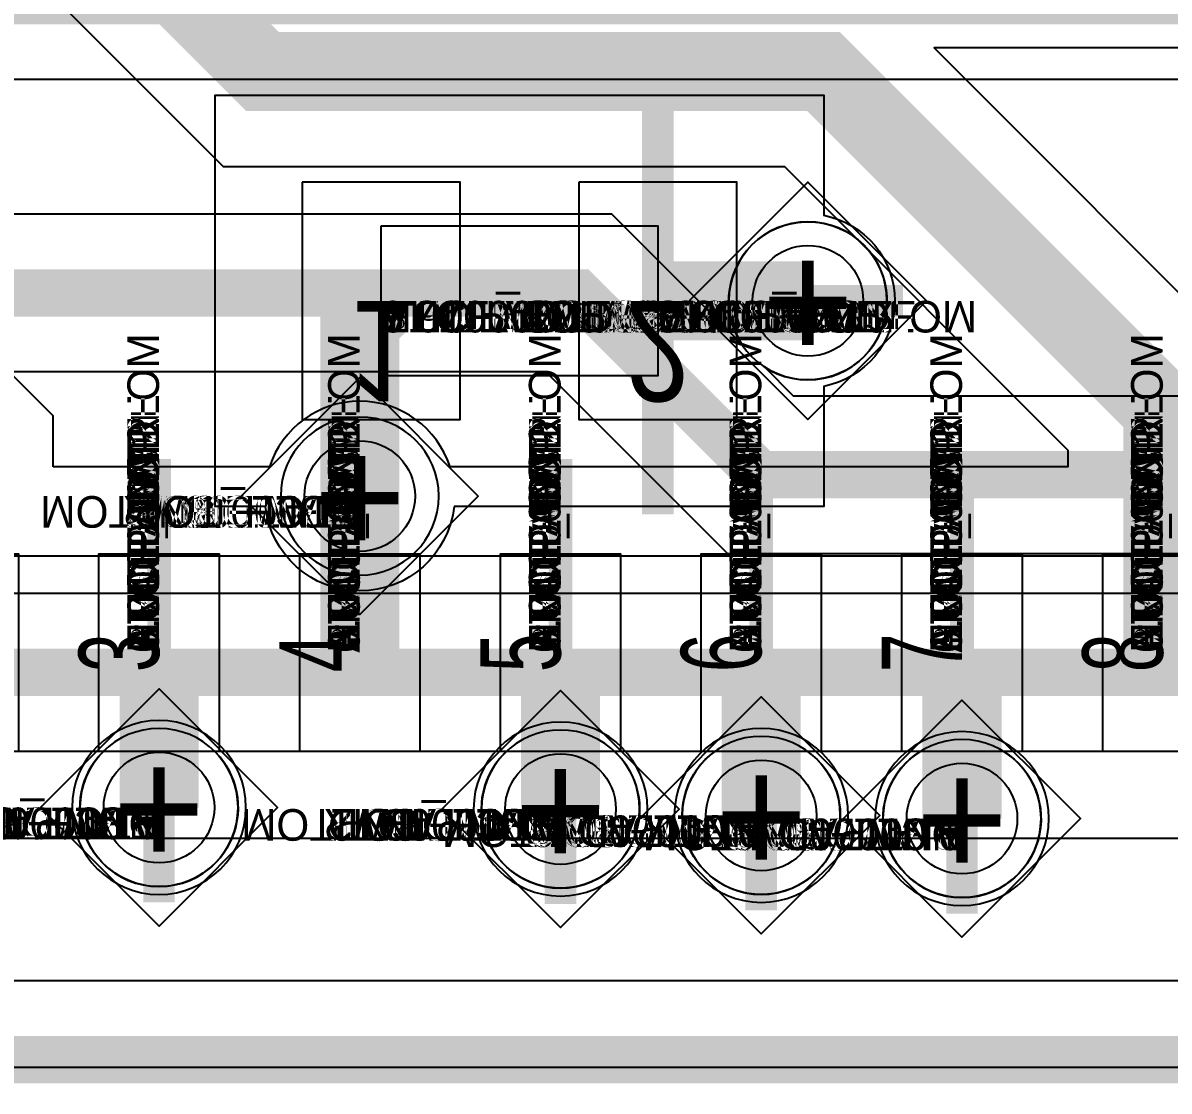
# Model space of a CAD drawing. Extents: x 0 to 323, y 0 to 320.
# Drawn here: x 29.8 to 37.05, y 158.26 to 165.01 of the extents above; entities that cross this region are included whole.
import ezdxf
from ezdxf.enums import TextEntityAlignment as Align

# ---------------------------------------------------------------- set-up
doc = ezdxf.new("R2010")
doc.units = 0
doc.header["$MEASUREMENT"] = 0
doc.layers.get('0').update_dxf_attribs({"linetype": 'CONTINUOUS'})
for name, color, linetype in [('CDN_FIGURES', 7, 'CONTINUOUS'), ('ETCH_BOTTOM', 7, 'CONTINUOUS'), ('ETCH_GND', 3, 'CONTINUOUS'), ('ETCH_INT1', 4, 'CONTINUOUS'), ('ETCH_INT2', 5, 'CONTINUOUS'), ('ETCH_PWR', 6, 'CONTINUOUS'), ('ETCH_TOP', 2, 'CONTINUOUS'), ('MANUFACTURING_NCLEGEND-1-6', 8, 'CONTINUOUS'), ('PACKAGE_GEOMETRY_ASSEMBLY_TOP', 11, 'CONTINUOUS'), ('PACKAGE_GEOMETRY_PIN_NUMBER', 9, 'CONTINUOUS')]:
    doc.layers.add(name, color=color, linetype=linetype)

# ---------------------------------------------------------------- blocks, each defined once
blk = doc.blocks.new('PAD_INFO')
for tag in ['SHAPE_TYPE', 'PAD_HEIGHT', 'PAD_LAYER', 'PAD_TYPE', 'PAD_WIDTH']:
    blk.add_attdef(tag, (0, 0), '', height=0.2)
at = {"flags": 2}
blk.add_attdef('CDN_TYPE', (0, 0), '', height=0.2, dxfattribs=at)
blk = doc.blocks.new('DRILL_INFO')
at = {"flags": 2}
blk.add_attdef('CDN_TYPE', (0, 0), '', height=0.2, dxfattribs=at)
for tag in ['FSHAPE', 'FCHAR', 'DRILL_HEIGHT', 'DIAMETER', 'PLATED', 'DRILL_WIDTH']:
    blk.add_attdef(tag, (0, 0), '', height=0.2)
blk = doc.blocks.new('VIA0700X0300')
at = {"layer": 'ETCH_BOTTOM'}
blk.add_circle((0, 0), 0.35, dxfattribs=at)
at = {"layer": 'ETCH_GND'}
blk.add_circle((0, 0), 0.35, dxfattribs=at)
at = {"layer": 'ETCH_INT1'}
blk.add_circle((0, 0), 0.35, dxfattribs=at)
at = {"layer": 'ETCH_INT2'}
blk.add_circle((0, 0), 0.35, dxfattribs=at)
at = {"layer": 'ETCH_PWR'}
blk.add_circle((0, 0), 0.35, dxfattribs=at)
at = {"layer": 'ETCH_TOP'}
blk.add_circle((0, 0), 0.35, dxfattribs=at)
ref = blk.add_blockref('PAD_INFO', (0, 0))
ref.add_attrib('PAD_LAYER', 'ETCH_TOP', (0, 0), dxfattribs={"height": 0.2})
ref.add_attrib('SHAPE_TYPE', 'NULL', (0, 0), dxfattribs={"height": 0.2})
ref.add_attrib('PAD_TYPE', 'ANTIPAD', (0, 0), dxfattribs={"height": 0.2})
ref.add_attrib('PAD_WIDTH', '0.000000', (0, 0), dxfattribs={"height": 0.2})
ref.add_attrib('PAD_HEIGHT', '0.000000', (0, 0), dxfattribs={"height": 0.2})
ref = blk.add_blockref('PAD_INFO', (0, 0))
ref.add_attrib('PAD_LAYER', 'ETCH_GND', (0, 0), dxfattribs={"height": 0.2})
ref.add_attrib('SHAPE_TYPE', 'NULL', (0, 0), dxfattribs={"height": 0.2})
ref.add_attrib('PAD_TYPE', 'ANTIPAD', (0, 0), dxfattribs={"height": 0.2})
ref.add_attrib('PAD_WIDTH', '0.000000', (0, 0), dxfattribs={"height": 0.2})
ref.add_attrib('PAD_HEIGHT', '0.000000', (0, 0), dxfattribs={"height": 0.2})
ref = blk.add_blockref('PAD_INFO', (0, 0))
ref.add_attrib('PAD_LAYER', 'ETCH_INT1', (0, 0), dxfattribs={"height": 0.2})
ref.add_attrib('SHAPE_TYPE', 'NULL', (0, 0), dxfattribs={"height": 0.2})
ref.add_attrib('PAD_TYPE', 'ANTIPAD', (0, 0), dxfattribs={"height": 0.2})
ref.add_attrib('PAD_WIDTH', '0.000000', (0, 0), dxfattribs={"height": 0.2})
ref.add_attrib('PAD_HEIGHT', '0.000000', (0, 0), dxfattribs={"height": 0.2})
ref = blk.add_blockref('PAD_INFO', (0, 0))
ref.add_attrib('PAD_LAYER', 'ETCH_INT2', (0, 0), dxfattribs={"height": 0.2})
ref.add_attrib('SHAPE_TYPE', 'NULL', (0, 0), dxfattribs={"height": 0.2})
ref.add_attrib('PAD_TYPE', 'ANTIPAD', (0, 0), dxfattribs={"height": 0.2})
ref.add_attrib('PAD_WIDTH', '0.000000', (0, 0), dxfattribs={"height": 0.2})
ref.add_attrib('PAD_HEIGHT', '0.000000', (0, 0), dxfattribs={"height": 0.2})
ref = blk.add_blockref('PAD_INFO', (0, 0))
ref.add_attrib('PAD_LAYER', 'ETCH_PWR', (0, 0), dxfattribs={"height": 0.2})
ref.add_attrib('SHAPE_TYPE', 'NULL', (0, 0), dxfattribs={"height": 0.2})
ref.add_attrib('PAD_TYPE', 'ANTIPAD', (0, 0), dxfattribs={"height": 0.2})
ref.add_attrib('PAD_WIDTH', '0.000000', (0, 0), dxfattribs={"height": 0.2})
ref.add_attrib('PAD_HEIGHT', '0.000000', (0, 0), dxfattribs={"height": 0.2})
ref = blk.add_blockref('PAD_INFO', (0, 0))
ref.add_attrib('PAD_LAYER', 'ETCH_BOTTOM', (0, 0), dxfattribs={"height": 0.2})
ref.add_attrib('SHAPE_TYPE', 'NULL', (0, 0), dxfattribs={"height": 0.2})
ref.add_attrib('PAD_TYPE', 'ANTIPAD', (0, 0), dxfattribs={"height": 0.2})
ref.add_attrib('PAD_WIDTH', '0.000000', (0, 0), dxfattribs={"height": 0.2})
ref.add_attrib('PAD_HEIGHT', '0.000000', (0, 0), dxfattribs={"height": 0.2})
ref = blk.add_blockref('PAD_INFO', (0, 0))
ref.add_attrib('PAD_LAYER', 'ETCH_TOP', (0, 0), dxfattribs={"height": 0.2})
ref.add_attrib('SHAPE_TYPE', 'NULL', (0, 0), dxfattribs={"height": 0.2})
ref.add_attrib('PAD_TYPE', 'THERMAL', (0, 0), dxfattribs={"height": 0.2})
ref.add_attrib('PAD_WIDTH', '0.000000', (0, 0), dxfattribs={"height": 0.2})
ref.add_attrib('PAD_HEIGHT', '0.000000', (0, 0), dxfattribs={"height": 0.2})
ref = blk.add_blockref('PAD_INFO', (0, 0))
ref.add_attrib('PAD_LAYER', 'ETCH_GND', (0, 0), dxfattribs={"height": 0.2})
ref.add_attrib('SHAPE_TYPE', 'NULL', (0, 0), dxfattribs={"height": 0.2})
ref.add_attrib('PAD_TYPE', 'THERMAL', (0, 0), dxfattribs={"height": 0.2})
ref.add_attrib('PAD_WIDTH', '0.000000', (0, 0), dxfattribs={"height": 0.2})
ref.add_attrib('PAD_HEIGHT', '0.000000', (0, 0), dxfattribs={"height": 0.2})
ref = blk.add_blockref('PAD_INFO', (0, 0))
ref.add_attrib('PAD_LAYER', 'ETCH_INT1', (0, 0), dxfattribs={"height": 0.2})
ref.add_attrib('SHAPE_TYPE', 'NULL', (0, 0), dxfattribs={"height": 0.2})
ref.add_attrib('PAD_TYPE', 'THERMAL', (0, 0), dxfattribs={"height": 0.2})
ref.add_attrib('PAD_WIDTH', '0.000000', (0, 0), dxfattribs={"height": 0.2})
ref.add_attrib('PAD_HEIGHT', '0.000000', (0, 0), dxfattribs={"height": 0.2})
ref = blk.add_blockref('PAD_INFO', (0, 0))
ref.add_attrib('PAD_LAYER', 'ETCH_INT2', (0, 0), dxfattribs={"height": 0.2})
ref.add_attrib('SHAPE_TYPE', 'NULL', (0, 0), dxfattribs={"height": 0.2})
ref.add_attrib('PAD_TYPE', 'THERMAL', (0, 0), dxfattribs={"height": 0.2})
ref.add_attrib('PAD_WIDTH', '0.000000', (0, 0), dxfattribs={"height": 0.2})
ref.add_attrib('PAD_HEIGHT', '0.000000', (0, 0), dxfattribs={"height": 0.2})
ref = blk.add_blockref('PAD_INFO', (0, 0))
ref.add_attrib('PAD_LAYER', 'ETCH_PWR', (0, 0), dxfattribs={"height": 0.2})
ref.add_attrib('SHAPE_TYPE', 'NULL', (0, 0), dxfattribs={"height": 0.2})
ref.add_attrib('PAD_TYPE', 'THERMAL', (0, 0), dxfattribs={"height": 0.2})
ref.add_attrib('PAD_WIDTH', '0.000000', (0, 0), dxfattribs={"height": 0.2})
ref.add_attrib('PAD_HEIGHT', '0.000000', (0, 0), dxfattribs={"height": 0.2})
ref = blk.add_blockref('PAD_INFO', (0, 0))
ref.add_attrib('PAD_LAYER', 'ETCH_BOTTOM', (0, 0), dxfattribs={"height": 0.2})
ref.add_attrib('SHAPE_TYPE', 'NULL', (0, 0), dxfattribs={"height": 0.2})
ref.add_attrib('PAD_TYPE', 'THERMAL', (0, 0), dxfattribs={"height": 0.2})
ref.add_attrib('PAD_WIDTH', '0.000000', (0, 0), dxfattribs={"height": 0.2})
ref.add_attrib('PAD_HEIGHT', '0.000000', (0, 0), dxfattribs={"height": 0.2})
ref = blk.add_blockref('PAD_INFO', (0, 0))
ref.add_attrib('PAD_LAYER', 'ETCH_TOP', (0, 0), dxfattribs={"height": 0.2})
ref.add_attrib('SHAPE_TYPE', 'CIRCLE', (0, 0), dxfattribs={"height": 0.2})
ref.add_attrib('PAD_TYPE', 'REGULAR', (0, 0), dxfattribs={"height": 0.2})
ref.add_attrib('PAD_WIDTH', '0.700000', (0, 0), dxfattribs={"height": 0.2})
ref.add_attrib('PAD_HEIGHT', '0.700000', (0, 0), dxfattribs={"height": 0.2})
ref = blk.add_blockref('PAD_INFO', (0, 0))
ref.add_attrib('PAD_LAYER', 'ETCH_GND', (0, 0), dxfattribs={"height": 0.2})
ref.add_attrib('SHAPE_TYPE', 'CIRCLE', (0, 0), dxfattribs={"height": 0.2})
ref.add_attrib('PAD_TYPE', 'REGULAR', (0, 0), dxfattribs={"height": 0.2})
ref.add_attrib('PAD_WIDTH', '0.700000', (0, 0), dxfattribs={"height": 0.2})
ref.add_attrib('PAD_HEIGHT', '0.700000', (0, 0), dxfattribs={"height": 0.2})
ref = blk.add_blockref('PAD_INFO', (0, 0))
ref.add_attrib('PAD_LAYER', 'ETCH_INT1', (0, 0), dxfattribs={"height": 0.2})
ref.add_attrib('SHAPE_TYPE', 'CIRCLE', (0, 0), dxfattribs={"height": 0.2})
ref.add_attrib('PAD_TYPE', 'REGULAR', (0, 0), dxfattribs={"height": 0.2})
ref.add_attrib('PAD_WIDTH', '0.700000', (0, 0), dxfattribs={"height": 0.2})
ref.add_attrib('PAD_HEIGHT', '0.700000', (0, 0), dxfattribs={"height": 0.2})
ref = blk.add_blockref('PAD_INFO', (0, 0))
ref.add_attrib('PAD_LAYER', 'ETCH_INT2', (0, 0), dxfattribs={"height": 0.2})
ref.add_attrib('SHAPE_TYPE', 'CIRCLE', (0, 0), dxfattribs={"height": 0.2})
ref.add_attrib('PAD_TYPE', 'REGULAR', (0, 0), dxfattribs={"height": 0.2})
ref.add_attrib('PAD_WIDTH', '0.700000', (0, 0), dxfattribs={"height": 0.2})
ref.add_attrib('PAD_HEIGHT', '0.700000', (0, 0), dxfattribs={"height": 0.2})
ref = blk.add_blockref('PAD_INFO', (0, 0))
ref.add_attrib('PAD_LAYER', 'ETCH_PWR', (0, 0), dxfattribs={"height": 0.2})
ref.add_attrib('SHAPE_TYPE', 'CIRCLE', (0, 0), dxfattribs={"height": 0.2})
ref.add_attrib('PAD_TYPE', 'REGULAR', (0, 0), dxfattribs={"height": 0.2})
ref.add_attrib('PAD_WIDTH', '0.700000', (0, 0), dxfattribs={"height": 0.2})
ref.add_attrib('PAD_HEIGHT', '0.700000', (0, 0), dxfattribs={"height": 0.2})
ref = blk.add_blockref('PAD_INFO', (0, 0))
ref.add_attrib('PAD_LAYER', 'ETCH_BOTTOM', (0, 0), dxfattribs={"height": 0.2})
ref.add_attrib('SHAPE_TYPE', 'CIRCLE', (0, 0), dxfattribs={"height": 0.2})
ref.add_attrib('PAD_TYPE', 'REGULAR', (0, 0), dxfattribs={"height": 0.2})
ref.add_attrib('PAD_WIDTH', '0.700000', (0, 0), dxfattribs={"height": 0.2})
ref.add_attrib('PAD_HEIGHT', '0.700000', (0, 0), dxfattribs={"height": 0.2})
ref = blk.add_blockref('DRILL_INFO', (0, 0))
ref.add_attrib('DIAMETER', '0.300000', (0, 0), dxfattribs={"height": 0.2})
ref.add_attrib('PLATED', 'PLATED', (0, 0), dxfattribs={"height": 0.2})
ref.add_attrib('FSHAPE', 'DIAMOND', (0, 0), dxfattribs={"height": 0.2})
ref.add_attrib('FCHAR', '+', (0, 0), dxfattribs={"height": 0.2})
ref.add_attrib('DRILL_WIDTH', '1.500000', (0, 0), dxfattribs={"height": 0.2})
ref.add_attrib('DRILL_HEIGHT', '1.500000', (0, 0), dxfattribs={"height": 0.2})
for tag in ['CDN_TYPE', 'PIN']:
    blk.add_attdef(tag, (0, 0), '', height=0.2)
at = {"flags": 2}
for tag in ['PSTKNAME', 'BBV']:
    blk.add_attdef(tag, (0, 0), '', height=0.2, dxfattribs=at)
blk = doc.blocks.new('FIGURE_DIAMOND')
at = {"layer": 'CDN_FIGURES'}
blk.add_lwpolyline([(-0.5, 0), (0, 0.5), (0.5, 0), (0, -0.5)], close=True, dxfattribs=at)
blk = doc.blocks.new('RC1000X1500TS')
at = {"layer": 'ETCH_TOP'}
blk.add_lwpolyline([(-0.5, -0.75), (-0.5, 0.75), (0.5, 0.75), (0.5, -0.75)], close=True, dxfattribs=at)
ref = blk.add_blockref('PAD_INFO', (0, 0))
ref.add_attrib('PAD_LAYER', 'ETCH_TOP', (0, 0), dxfattribs={"height": 0.2})
ref.add_attrib('SHAPE_TYPE', 'NULL', (0, 0), dxfattribs={"height": 0.2})
ref.add_attrib('PAD_TYPE', 'ANTIPAD', (0, 0), dxfattribs={"height": 0.2})
ref.add_attrib('PAD_WIDTH', '0.000000', (0, 0), dxfattribs={"height": 0.2})
ref.add_attrib('PAD_HEIGHT', '0.000000', (0, 0), dxfattribs={"height": 0.2})
ref = blk.add_blockref('PAD_INFO', (0, 0))
ref.add_attrib('PAD_LAYER', 'ETCH_GND', (0, 0), dxfattribs={"height": 0.2})
ref.add_attrib('SHAPE_TYPE', 'NULL', (0, 0), dxfattribs={"height": 0.2})
ref.add_attrib('PAD_TYPE', 'ANTIPAD', (0, 0), dxfattribs={"height": 0.2})
ref.add_attrib('PAD_WIDTH', '0.000000', (0, 0), dxfattribs={"height": 0.2})
ref.add_attrib('PAD_HEIGHT', '0.000000', (0, 0), dxfattribs={"height": 0.2})
ref = blk.add_blockref('PAD_INFO', (0, 0))
ref.add_attrib('PAD_LAYER', 'ETCH_INT1', (0, 0), dxfattribs={"height": 0.2})
ref.add_attrib('SHAPE_TYPE', 'NULL', (0, 0), dxfattribs={"height": 0.2})
ref.add_attrib('PAD_TYPE', 'ANTIPAD', (0, 0), dxfattribs={"height": 0.2})
ref.add_attrib('PAD_WIDTH', '0.000000', (0, 0), dxfattribs={"height": 0.2})
ref.add_attrib('PAD_HEIGHT', '0.000000', (0, 0), dxfattribs={"height": 0.2})
ref = blk.add_blockref('PAD_INFO', (0, 0))
ref.add_attrib('PAD_LAYER', 'ETCH_INT2', (0, 0), dxfattribs={"height": 0.2})
ref.add_attrib('SHAPE_TYPE', 'NULL', (0, 0), dxfattribs={"height": 0.2})
ref.add_attrib('PAD_TYPE', 'ANTIPAD', (0, 0), dxfattribs={"height": 0.2})
ref.add_attrib('PAD_WIDTH', '0.000000', (0, 0), dxfattribs={"height": 0.2})
ref.add_attrib('PAD_HEIGHT', '0.000000', (0, 0), dxfattribs={"height": 0.2})
ref = blk.add_blockref('PAD_INFO', (0, 0))
ref.add_attrib('PAD_LAYER', 'ETCH_PWR', (0, 0), dxfattribs={"height": 0.2})
ref.add_attrib('SHAPE_TYPE', 'NULL', (0, 0), dxfattribs={"height": 0.2})
ref.add_attrib('PAD_TYPE', 'ANTIPAD', (0, 0), dxfattribs={"height": 0.2})
ref.add_attrib('PAD_WIDTH', '0.000000', (0, 0), dxfattribs={"height": 0.2})
ref.add_attrib('PAD_HEIGHT', '0.000000', (0, 0), dxfattribs={"height": 0.2})
ref = blk.add_blockref('PAD_INFO', (0, 0))
ref.add_attrib('PAD_LAYER', 'ETCH_BOTTOM', (0, 0), dxfattribs={"height": 0.2})
ref.add_attrib('SHAPE_TYPE', 'NULL', (0, 0), dxfattribs={"height": 0.2})
ref.add_attrib('PAD_TYPE', 'ANTIPAD', (0, 0), dxfattribs={"height": 0.2})
ref.add_attrib('PAD_WIDTH', '0.000000', (0, 0), dxfattribs={"height": 0.2})
ref.add_attrib('PAD_HEIGHT', '0.000000', (0, 0), dxfattribs={"height": 0.2})
ref = blk.add_blockref('PAD_INFO', (0, 0))
ref.add_attrib('PAD_LAYER', 'ETCH_TOP', (0, 0), dxfattribs={"height": 0.2})
ref.add_attrib('SHAPE_TYPE', 'NULL', (0, 0), dxfattribs={"height": 0.2})
ref.add_attrib('PAD_TYPE', 'THERMAL', (0, 0), dxfattribs={"height": 0.2})
ref.add_attrib('PAD_WIDTH', '0.000000', (0, 0), dxfattribs={"height": 0.2})
ref.add_attrib('PAD_HEIGHT', '0.000000', (0, 0), dxfattribs={"height": 0.2})
ref = blk.add_blockref('PAD_INFO', (0, 0))
ref.add_attrib('PAD_LAYER', 'ETCH_GND', (0, 0), dxfattribs={"height": 0.2})
ref.add_attrib('SHAPE_TYPE', 'NULL', (0, 0), dxfattribs={"height": 0.2})
ref.add_attrib('PAD_TYPE', 'THERMAL', (0, 0), dxfattribs={"height": 0.2})
ref.add_attrib('PAD_WIDTH', '0.000000', (0, 0), dxfattribs={"height": 0.2})
ref.add_attrib('PAD_HEIGHT', '0.000000', (0, 0), dxfattribs={"height": 0.2})
ref = blk.add_blockref('PAD_INFO', (0, 0))
ref.add_attrib('PAD_LAYER', 'ETCH_INT1', (0, 0), dxfattribs={"height": 0.2})
ref.add_attrib('SHAPE_TYPE', 'NULL', (0, 0), dxfattribs={"height": 0.2})
ref.add_attrib('PAD_TYPE', 'THERMAL', (0, 0), dxfattribs={"height": 0.2})
ref.add_attrib('PAD_WIDTH', '0.000000', (0, 0), dxfattribs={"height": 0.2})
ref.add_attrib('PAD_HEIGHT', '0.000000', (0, 0), dxfattribs={"height": 0.2})
ref = blk.add_blockref('PAD_INFO', (0, 0))
ref.add_attrib('PAD_LAYER', 'ETCH_INT2', (0, 0), dxfattribs={"height": 0.2})
ref.add_attrib('SHAPE_TYPE', 'NULL', (0, 0), dxfattribs={"height": 0.2})
ref.add_attrib('PAD_TYPE', 'THERMAL', (0, 0), dxfattribs={"height": 0.2})
ref.add_attrib('PAD_WIDTH', '0.000000', (0, 0), dxfattribs={"height": 0.2})
ref.add_attrib('PAD_HEIGHT', '0.000000', (0, 0), dxfattribs={"height": 0.2})
ref = blk.add_blockref('PAD_INFO', (0, 0))
ref.add_attrib('PAD_LAYER', 'ETCH_PWR', (0, 0), dxfattribs={"height": 0.2})
ref.add_attrib('SHAPE_TYPE', 'NULL', (0, 0), dxfattribs={"height": 0.2})
ref.add_attrib('PAD_TYPE', 'THERMAL', (0, 0), dxfattribs={"height": 0.2})
ref.add_attrib('PAD_WIDTH', '0.000000', (0, 0), dxfattribs={"height": 0.2})
ref.add_attrib('PAD_HEIGHT', '0.000000', (0, 0), dxfattribs={"height": 0.2})
ref = blk.add_blockref('PAD_INFO', (0, 0))
ref.add_attrib('PAD_LAYER', 'ETCH_BOTTOM', (0, 0), dxfattribs={"height": 0.2})
ref.add_attrib('SHAPE_TYPE', 'NULL', (0, 0), dxfattribs={"height": 0.2})
ref.add_attrib('PAD_TYPE', 'THERMAL', (0, 0), dxfattribs={"height": 0.2})
ref.add_attrib('PAD_WIDTH', '0.000000', (0, 0), dxfattribs={"height": 0.2})
ref.add_attrib('PAD_HEIGHT', '0.000000', (0, 0), dxfattribs={"height": 0.2})
ref = blk.add_blockref('PAD_INFO', (0, 0))
ref.add_attrib('PAD_LAYER', 'ETCH_GND', (0, 0), dxfattribs={"height": 0.2})
ref.add_attrib('SHAPE_TYPE', 'NULL', (0, 0), dxfattribs={"height": 0.2})
ref.add_attrib('PAD_TYPE', 'REGULAR', (0, 0), dxfattribs={"height": 0.2})
ref.add_attrib('PAD_WIDTH', '0.000000', (0, 0), dxfattribs={"height": 0.2})
ref.add_attrib('PAD_HEIGHT', '0.000000', (0, 0), dxfattribs={"height": 0.2})
ref = blk.add_blockref('PAD_INFO', (0, 0))
ref.add_attrib('PAD_LAYER', 'ETCH_INT1', (0, 0), dxfattribs={"height": 0.2})
ref.add_attrib('SHAPE_TYPE', 'NULL', (0, 0), dxfattribs={"height": 0.2})
ref.add_attrib('PAD_TYPE', 'REGULAR', (0, 0), dxfattribs={"height": 0.2})
ref.add_attrib('PAD_WIDTH', '0.000000', (0, 0), dxfattribs={"height": 0.2})
ref.add_attrib('PAD_HEIGHT', '0.000000', (0, 0), dxfattribs={"height": 0.2})
ref = blk.add_blockref('PAD_INFO', (0, 0))
ref.add_attrib('PAD_LAYER', 'ETCH_INT2', (0, 0), dxfattribs={"height": 0.2})
ref.add_attrib('SHAPE_TYPE', 'NULL', (0, 0), dxfattribs={"height": 0.2})
ref.add_attrib('PAD_TYPE', 'REGULAR', (0, 0), dxfattribs={"height": 0.2})
ref.add_attrib('PAD_WIDTH', '0.000000', (0, 0), dxfattribs={"height": 0.2})
ref.add_attrib('PAD_HEIGHT', '0.000000', (0, 0), dxfattribs={"height": 0.2})
ref = blk.add_blockref('PAD_INFO', (0, 0))
ref.add_attrib('PAD_LAYER', 'ETCH_PWR', (0, 0), dxfattribs={"height": 0.2})
ref.add_attrib('SHAPE_TYPE', 'NULL', (0, 0), dxfattribs={"height": 0.2})
ref.add_attrib('PAD_TYPE', 'REGULAR', (0, 0), dxfattribs={"height": 0.2})
ref.add_attrib('PAD_WIDTH', '0.000000', (0, 0), dxfattribs={"height": 0.2})
ref.add_attrib('PAD_HEIGHT', '0.000000', (0, 0), dxfattribs={"height": 0.2})
ref = blk.add_blockref('PAD_INFO', (0, 0))
ref.add_attrib('PAD_LAYER', 'ETCH_BOTTOM', (0, 0), dxfattribs={"height": 0.2})
ref.add_attrib('SHAPE_TYPE', 'NULL', (0, 0), dxfattribs={"height": 0.2})
ref.add_attrib('PAD_TYPE', 'REGULAR', (0, 0), dxfattribs={"height": 0.2})
ref.add_attrib('PAD_WIDTH', '0.000000', (0, 0), dxfattribs={"height": 0.2})
ref.add_attrib('PAD_HEIGHT', '0.000000', (0, 0), dxfattribs={"height": 0.2})
ref = blk.add_blockref('DRILL_INFO', (0, 0))
ref.add_attrib('DIAMETER', '0.000000', (0, 0), dxfattribs={"height": 0.2})
ref.add_attrib('PLATED', 'PLATED', (0, 0), dxfattribs={"height": 0.2})
ref.add_attrib('FSHAPE', 'NULL', (0, 0), dxfattribs={"height": 0.2})
ref.add_attrib('DRILL_WIDTH', '0.000000', (0, 0), dxfattribs={"height": 0.2})
ref.add_attrib('DRILL_HEIGHT', '0.000000', (0, 0), dxfattribs={"height": 0.2})
ref = blk.add_blockref('PAD_INFO', (0, 0))
ref.add_attrib('PAD_LAYER', 'ETCH_TOP', (0, 0), dxfattribs={"height": 0.2})
ref.add_attrib('SHAPE_TYPE', 'RECTANGLE', (0, 0), dxfattribs={"height": 0.2})
ref.add_attrib('PAD_TYPE', 'REGULAR', (0, 0), dxfattribs={"height": 0.2})
ref.add_attrib('PAD_WIDTH', '1.000000', (0, 0), dxfattribs={"height": 0.2})
ref.add_attrib('PAD_HEIGHT', '1.500000', (0, 0), dxfattribs={"height": 0.2})
for tag in ['CDN_TYPE', 'PIN']:
    blk.add_attdef(tag, (0, 0), '', height=0.2)
at = {"flags": 2}
for tag in ['PSTKNAME', 'BBV']:
    blk.add_attdef(tag, (0, 0), '', height=0.2, dxfattribs=at)
blk = doc.blocks.new('F56')
at = {"layer": 'PACKAGE_GEOMETRY_ASSEMBLY_TOP'}
blk.add_lwpolyline([(0, -0.475), (1.75, -0.475), (1.75, 0.475), (0, 0.475)], close=True, dxfattribs=at)
at = {"layer": 'ETCH_TOP'}
ref = blk.add_blockref('RC1000X1500TS', (0, 0), dxfattribs=at)
ref.add_attrib('CDN_TYPE', 'PIN', (0, 0), dxfattribs={"height": 0.2})
ref.add_attrib('PIN', '1', (0, 0), dxfattribs={"height": 0.2})
ref = blk.add_blockref('RC1000X1500TS', (1.75, 0), dxfattribs=at)
ref.add_attrib('CDN_TYPE', 'PIN', (0, 0), dxfattribs={"height": 0.2})
ref.add_attrib('PIN', '2', (0, 0), dxfattribs={"height": 0.2})
at = {"flags": 2}
for tag in ['SYMBOL_TYPE', 'CDN_TYPE', 'REFDES']:
    blk.add_attdef(tag, (0, 0), '', height=0.2, dxfattribs=at)
blk = doc.blocks.new('RC1250X0760TS')
at = {"layer": 'ETCH_TOP'}
blk.add_lwpolyline([(-0.625, -0.38), (-0.625, 0.38), (0.625, 0.38), (0.625, -0.38)], close=True, dxfattribs=at)
ref = blk.add_blockref('PAD_INFO', (0, 0))
ref.add_attrib('PAD_LAYER', 'ETCH_TOP', (0, 0), dxfattribs={"height": 0.2})
ref.add_attrib('SHAPE_TYPE', 'NULL', (0, 0), dxfattribs={"height": 0.2})
ref.add_attrib('PAD_TYPE', 'ANTIPAD', (0, 0), dxfattribs={"height": 0.2})
ref.add_attrib('PAD_WIDTH', '0.000000', (0, 0), dxfattribs={"height": 0.2})
ref.add_attrib('PAD_HEIGHT', '0.000000', (0, 0), dxfattribs={"height": 0.2})
ref = blk.add_blockref('PAD_INFO', (0, 0))
ref.add_attrib('PAD_LAYER', 'ETCH_GND', (0, 0), dxfattribs={"height": 0.2})
ref.add_attrib('SHAPE_TYPE', 'NULL', (0, 0), dxfattribs={"height": 0.2})
ref.add_attrib('PAD_TYPE', 'ANTIPAD', (0, 0), dxfattribs={"height": 0.2})
ref.add_attrib('PAD_WIDTH', '0.000000', (0, 0), dxfattribs={"height": 0.2})
ref.add_attrib('PAD_HEIGHT', '0.000000', (0, 0), dxfattribs={"height": 0.2})
ref = blk.add_blockref('PAD_INFO', (0, 0))
ref.add_attrib('PAD_LAYER', 'ETCH_INT1', (0, 0), dxfattribs={"height": 0.2})
ref.add_attrib('SHAPE_TYPE', 'NULL', (0, 0), dxfattribs={"height": 0.2})
ref.add_attrib('PAD_TYPE', 'ANTIPAD', (0, 0), dxfattribs={"height": 0.2})
ref.add_attrib('PAD_WIDTH', '0.000000', (0, 0), dxfattribs={"height": 0.2})
ref.add_attrib('PAD_HEIGHT', '0.000000', (0, 0), dxfattribs={"height": 0.2})
ref = blk.add_blockref('PAD_INFO', (0, 0))
ref.add_attrib('PAD_LAYER', 'ETCH_INT2', (0, 0), dxfattribs={"height": 0.2})
ref.add_attrib('SHAPE_TYPE', 'NULL', (0, 0), dxfattribs={"height": 0.2})
ref.add_attrib('PAD_TYPE', 'ANTIPAD', (0, 0), dxfattribs={"height": 0.2})
ref.add_attrib('PAD_WIDTH', '0.000000', (0, 0), dxfattribs={"height": 0.2})
ref.add_attrib('PAD_HEIGHT', '0.000000', (0, 0), dxfattribs={"height": 0.2})
ref = blk.add_blockref('PAD_INFO', (0, 0))
ref.add_attrib('PAD_LAYER', 'ETCH_PWR', (0, 0), dxfattribs={"height": 0.2})
ref.add_attrib('SHAPE_TYPE', 'NULL', (0, 0), dxfattribs={"height": 0.2})
ref.add_attrib('PAD_TYPE', 'ANTIPAD', (0, 0), dxfattribs={"height": 0.2})
ref.add_attrib('PAD_WIDTH', '0.000000', (0, 0), dxfattribs={"height": 0.2})
ref.add_attrib('PAD_HEIGHT', '0.000000', (0, 0), dxfattribs={"height": 0.2})
ref = blk.add_blockref('PAD_INFO', (0, 0))
ref.add_attrib('PAD_LAYER', 'ETCH_BOTTOM', (0, 0), dxfattribs={"height": 0.2})
ref.add_attrib('SHAPE_TYPE', 'NULL', (0, 0), dxfattribs={"height": 0.2})
ref.add_attrib('PAD_TYPE', 'ANTIPAD', (0, 0), dxfattribs={"height": 0.2})
ref.add_attrib('PAD_WIDTH', '0.000000', (0, 0), dxfattribs={"height": 0.2})
ref.add_attrib('PAD_HEIGHT', '0.000000', (0, 0), dxfattribs={"height": 0.2})
ref = blk.add_blockref('PAD_INFO', (0, 0))
ref.add_attrib('PAD_LAYER', 'ETCH_TOP', (0, 0), dxfattribs={"height": 0.2})
ref.add_attrib('SHAPE_TYPE', 'NULL', (0, 0), dxfattribs={"height": 0.2})
ref.add_attrib('PAD_TYPE', 'THERMAL', (0, 0), dxfattribs={"height": 0.2})
ref.add_attrib('PAD_WIDTH', '0.000000', (0, 0), dxfattribs={"height": 0.2})
ref.add_attrib('PAD_HEIGHT', '0.000000', (0, 0), dxfattribs={"height": 0.2})
ref = blk.add_blockref('PAD_INFO', (0, 0))
ref.add_attrib('PAD_LAYER', 'ETCH_GND', (0, 0), dxfattribs={"height": 0.2})
ref.add_attrib('SHAPE_TYPE', 'NULL', (0, 0), dxfattribs={"height": 0.2})
ref.add_attrib('PAD_TYPE', 'THERMAL', (0, 0), dxfattribs={"height": 0.2})
ref.add_attrib('PAD_WIDTH', '0.000000', (0, 0), dxfattribs={"height": 0.2})
ref.add_attrib('PAD_HEIGHT', '0.000000', (0, 0), dxfattribs={"height": 0.2})
ref = blk.add_blockref('PAD_INFO', (0, 0))
ref.add_attrib('PAD_LAYER', 'ETCH_INT1', (0, 0), dxfattribs={"height": 0.2})
ref.add_attrib('SHAPE_TYPE', 'NULL', (0, 0), dxfattribs={"height": 0.2})
ref.add_attrib('PAD_TYPE', 'THERMAL', (0, 0), dxfattribs={"height": 0.2})
ref.add_attrib('PAD_WIDTH', '0.000000', (0, 0), dxfattribs={"height": 0.2})
ref.add_attrib('PAD_HEIGHT', '0.000000', (0, 0), dxfattribs={"height": 0.2})
ref = blk.add_blockref('PAD_INFO', (0, 0))
ref.add_attrib('PAD_LAYER', 'ETCH_INT2', (0, 0), dxfattribs={"height": 0.2})
ref.add_attrib('SHAPE_TYPE', 'NULL', (0, 0), dxfattribs={"height": 0.2})
ref.add_attrib('PAD_TYPE', 'THERMAL', (0, 0), dxfattribs={"height": 0.2})
ref.add_attrib('PAD_WIDTH', '0.000000', (0, 0), dxfattribs={"height": 0.2})
ref.add_attrib('PAD_HEIGHT', '0.000000', (0, 0), dxfattribs={"height": 0.2})
ref = blk.add_blockref('PAD_INFO', (0, 0))
ref.add_attrib('PAD_LAYER', 'ETCH_PWR', (0, 0), dxfattribs={"height": 0.2})
ref.add_attrib('SHAPE_TYPE', 'NULL', (0, 0), dxfattribs={"height": 0.2})
ref.add_attrib('PAD_TYPE', 'THERMAL', (0, 0), dxfattribs={"height": 0.2})
ref.add_attrib('PAD_WIDTH', '0.000000', (0, 0), dxfattribs={"height": 0.2})
ref.add_attrib('PAD_HEIGHT', '0.000000', (0, 0), dxfattribs={"height": 0.2})
ref = blk.add_blockref('PAD_INFO', (0, 0))
ref.add_attrib('PAD_LAYER', 'ETCH_BOTTOM', (0, 0), dxfattribs={"height": 0.2})
ref.add_attrib('SHAPE_TYPE', 'NULL', (0, 0), dxfattribs={"height": 0.2})
ref.add_attrib('PAD_TYPE', 'THERMAL', (0, 0), dxfattribs={"height": 0.2})
ref.add_attrib('PAD_WIDTH', '0.000000', (0, 0), dxfattribs={"height": 0.2})
ref.add_attrib('PAD_HEIGHT', '0.000000', (0, 0), dxfattribs={"height": 0.2})
ref = blk.add_blockref('PAD_INFO', (0, 0))
ref.add_attrib('PAD_LAYER', 'ETCH_TOP', (0, 0), dxfattribs={"height": 0.2})
ref.add_attrib('SHAPE_TYPE', 'RECTANGLE', (0, 0), dxfattribs={"height": 0.2})
ref.add_attrib('PAD_TYPE', 'REGULAR', (0, 0), dxfattribs={"height": 0.2})
ref.add_attrib('PAD_WIDTH', '1.250000', (0, 0), dxfattribs={"height": 0.2})
ref.add_attrib('PAD_HEIGHT', '0.760000', (0, 0), dxfattribs={"height": 0.2})
ref = blk.add_blockref('PAD_INFO', (0, 0))
ref.add_attrib('PAD_LAYER', 'ETCH_GND', (0, 0), dxfattribs={"height": 0.2})
ref.add_attrib('SHAPE_TYPE', 'NULL', (0, 0), dxfattribs={"height": 0.2})
ref.add_attrib('PAD_TYPE', 'REGULAR', (0, 0), dxfattribs={"height": 0.2})
ref.add_attrib('PAD_WIDTH', '0.000000', (0, 0), dxfattribs={"height": 0.2})
ref.add_attrib('PAD_HEIGHT', '0.000000', (0, 0), dxfattribs={"height": 0.2})
ref = blk.add_blockref('PAD_INFO', (0, 0))
ref.add_attrib('PAD_LAYER', 'ETCH_INT1', (0, 0), dxfattribs={"height": 0.2})
ref.add_attrib('SHAPE_TYPE', 'NULL', (0, 0), dxfattribs={"height": 0.2})
ref.add_attrib('PAD_TYPE', 'REGULAR', (0, 0), dxfattribs={"height": 0.2})
ref.add_attrib('PAD_WIDTH', '0.000000', (0, 0), dxfattribs={"height": 0.2})
ref.add_attrib('PAD_HEIGHT', '0.000000', (0, 0), dxfattribs={"height": 0.2})
ref = blk.add_blockref('PAD_INFO', (0, 0))
ref.add_attrib('PAD_LAYER', 'ETCH_INT2', (0, 0), dxfattribs={"height": 0.2})
ref.add_attrib('SHAPE_TYPE', 'NULL', (0, 0), dxfattribs={"height": 0.2})
ref.add_attrib('PAD_TYPE', 'REGULAR', (0, 0), dxfattribs={"height": 0.2})
ref.add_attrib('PAD_WIDTH', '0.000000', (0, 0), dxfattribs={"height": 0.2})
ref.add_attrib('PAD_HEIGHT', '0.000000', (0, 0), dxfattribs={"height": 0.2})
ref = blk.add_blockref('PAD_INFO', (0, 0))
ref.add_attrib('PAD_LAYER', 'ETCH_PWR', (0, 0), dxfattribs={"height": 0.2})
ref.add_attrib('SHAPE_TYPE', 'NULL', (0, 0), dxfattribs={"height": 0.2})
ref.add_attrib('PAD_TYPE', 'REGULAR', (0, 0), dxfattribs={"height": 0.2})
ref.add_attrib('PAD_WIDTH', '0.000000', (0, 0), dxfattribs={"height": 0.2})
ref.add_attrib('PAD_HEIGHT', '0.000000', (0, 0), dxfattribs={"height": 0.2})
ref = blk.add_blockref('PAD_INFO', (0, 0))
ref.add_attrib('PAD_LAYER', 'ETCH_BOTTOM', (0, 0), dxfattribs={"height": 0.2})
ref.add_attrib('SHAPE_TYPE', 'NULL', (0, 0), dxfattribs={"height": 0.2})
ref.add_attrib('PAD_TYPE', 'REGULAR', (0, 0), dxfattribs={"height": 0.2})
ref.add_attrib('PAD_WIDTH', '0.000000', (0, 0), dxfattribs={"height": 0.2})
ref.add_attrib('PAD_HEIGHT', '0.000000', (0, 0), dxfattribs={"height": 0.2})
ref = blk.add_blockref('DRILL_INFO', (0, 0))
ref.add_attrib('DIAMETER', '0.000000', (0, 0), dxfattribs={"height": 0.2})
ref.add_attrib('PLATED', 'PLATED', (0, 0), dxfattribs={"height": 0.2})
ref.add_attrib('FSHAPE', 'NULL', (0, 0), dxfattribs={"height": 0.2})
ref.add_attrib('DRILL_WIDTH', '0.000000', (0, 0), dxfattribs={"height": 0.2})
ref.add_attrib('DRILL_HEIGHT', '0.000000', (0, 0), dxfattribs={"height": 0.2})
for tag in ['CDN_TYPE', 'PIN']:
    blk.add_attdef(tag, (0, 0), '', height=0.2)
at = {"flags": 2}
for tag in ['PSTKNAME', 'BBV']:
    blk.add_attdef(tag, (0, 0), '', height=0.2, dxfattribs=at)
blk = doc.blocks.new('SO-16W')
at = {"layer": 'PACKAGE_GEOMETRY_ASSEMBLY_TOP'}
blk.add_lwpolyline([(-4.113, -5.1), (4.113, -5.1), (4.113, 5.1), (-4.113, 5.1)], close=True, dxfattribs=at)
at = {"layer": 'ETCH_TOP'}
ref = blk.add_blockref('RC1250X0760TS', (-4.726, 4.445), dxfattribs=at)
ref.add_attrib('CDN_TYPE', 'PIN', (0, 0), dxfattribs={"height": 0.2})
ref.add_attrib('PIN', '1', (0, 0), dxfattribs={"height": 0.2})
ref = blk.add_blockref('RC1250X0760TS', (-4.726, 3.175), dxfattribs=at)
ref.add_attrib('CDN_TYPE', 'PIN', (0, 0), dxfattribs={"height": 0.2})
ref.add_attrib('PIN', '2', (0, 0), dxfattribs={"height": 0.2})
ref = blk.add_blockref('RC1250X0760TS', (-4.726, 1.905), dxfattribs=at)
ref.add_attrib('CDN_TYPE', 'PIN', (0, 0), dxfattribs={"height": 0.2})
ref.add_attrib('PIN', '3', (0, 0), dxfattribs={"height": 0.2})
ref = blk.add_blockref('RC1250X0760TS', (-4.726, 0.635), dxfattribs=at)
ref.add_attrib('CDN_TYPE', 'PIN', (0, 0), dxfattribs={"height": 0.2})
ref.add_attrib('PIN', '4', (0, 0), dxfattribs={"height": 0.2})
ref = blk.add_blockref('RC1250X0760TS', (-4.726, -4.445), dxfattribs=at)
ref.add_attrib('CDN_TYPE', 'PIN', (0, 0), dxfattribs={"height": 0.2})
ref.add_attrib('PIN', '8', (0, 0), dxfattribs={"height": 0.2})
ref = blk.add_blockref('RC1250X0760TS', (-4.726, -1.905), dxfattribs=at)
ref.add_attrib('CDN_TYPE', 'PIN', (0, 0), dxfattribs={"height": 0.2})
ref.add_attrib('PIN', '6', (0, 0), dxfattribs={"height": 0.2})
ref = blk.add_blockref('RC1250X0760TS', (-4.726, -3.175), dxfattribs=at)
ref.add_attrib('CDN_TYPE', 'PIN', (0, 0), dxfattribs={"height": 0.2})
ref.add_attrib('PIN', '7', (0, 0), dxfattribs={"height": 0.2})
ref = blk.add_blockref('RC1250X0760TS', (-4.726, -0.635), dxfattribs=at)
ref.add_attrib('CDN_TYPE', 'PIN', (0, 0), dxfattribs={"height": 0.2})
ref.add_attrib('PIN', '5', (0, 0), dxfattribs={"height": 0.2})
at = {"flags": 2}
for tag in ['SYMBOL_TYPE', 'CDN_TYPE', 'REFDES']:
    blk.add_attdef(tag, (0, 0), '', height=0.2, dxfattribs=at)

msp = doc.modelspace()

# ---------------------------------------------------------------- linework, layer by layer
at = {"layer": 'ETCH_BOTTOM'}
for points in [[(33.8126, 163.2555, 0.2, 0.2, 0), (33.8126, 164.6063, 0.2, 0.2, 0)], [(31.9276, 162.0205, 0.5, 0.5, 0), (31.9276, 163.1205, 0.5, 0.5, 0), (32.0626, 163.2555, 0.5, 0.5, 0)], [(33.8126, 163.2555, 0.5, 0.5, 0), (34.7626, 163.2555, 0.5, 0.5, 0)], [(33.8126, 161.9047, 0.2, 0.2, 0), (33.8126, 163.2555, 0.2, 0.2, 0)], [(34.7626, 163.2555, 0.2, 0.2, 0), (35.3634, 163.2555, 0.2, 0.2, 0)], [(30.6576, 160.0505, 0.2, 0.2, 0), (30.6576, 160.6513, 0.2, 0.2, 0)], [(33.1976, 160.0405, 0.2, 0.2, 0), (33.1976, 160.6413, 0.2, 0.2, 0)], [(34.4676, 160.0005, 0.2, 0.2, 0), (34.4676, 160.6013, 0.2, 0.2, 0)], [(35.7376, 159.9805, 0.2, 0.2, 0), (35.7376, 160.5813, 0.2, 0.2, 0)], [(30.6576, 159.4497, 0.2, 0.2, 0), (30.6576, 160.0505, 0.2, 0.2, 0)], [(33.1976, 159.4397, 0.2, 0.2, 0), (33.1976, 160.0405, 0.2, 0.2, 0)], [(34.4676, 159.3997, 0.2, 0.2, 0), (34.4676, 160.0005, 0.2, 0.2, 0)], [(35.7376, 159.3797, 0.2, 0.2, 0), (35.7376, 159.9805, 0.2, 0.2, 0)]]:
    msp.add_lwpolyline(points, format="xyseb", dxfattribs=at)
for points in [[(32.5242, 161.9554, -0.896817), (31.331, 161.9554), (31.0125, 161.9554), (31.0125, 164.5556), (34.8627, 164.5556), (34.8627, 163.7964, -0.831918), (34.8627, 162.7146), (34.8627, 161.9554)], [(31.2077, 160.0505, 1), (30.1075, 160.0505, 1)], [(33.7477, 160.0405, 1), (32.6475, 160.0405, 1)], [(35.0177, 160.0005, 1), (33.9175, 160.0005, 1)], [(36.2877, 159.9805, 1), (35.1875, 159.9805, 1)]]:
    msp.add_lwpolyline(points, format="xyb", close=True, dxfattribs=at)
at = {"layer": 'ETCH_GND'}
msp.add_lwpolyline([(32.4277, 162.0205, 1), (31.4275, 162.0205, 1)], format="xyb", close=True, dxfattribs=at)
at = {"layer": 'ETCH_INT1'}
for points in [[(51.6697, 162.8054), (40.3555, 162.8054), (38.5055, 164.6554), (27.5555, 164.6554), (19.9655, 172.2454), (16.936, 172.2454, -3.946266), (16.936, 173.2456), (20.3797, 173.2456), (27.9697, 165.6556), (38.9197, 165.6556), (40.7697, 163.8056), (51.2555, 163.8056), (53.609, 166.1591, -1), (54.3162, 165.4519)], [(32.4277, 162.0205, 1), (31.4275, 162.0205, 1)]]:
    msp.add_lwpolyline(points, format="xyb", close=True, dxfattribs=at)
for points, format in [([(53.9626, 165.8055, 0.3, 0.3, 0), (51.4626, 163.3055, 0.3, 0.3, 0), (40.5626, 163.3055, 0.3, 0.3, 0), (38.7126, 165.1555, 0.3, 0.3, 0), (27.7626, 165.1555, 0.3, 0.3, 0), (20.1726, 172.7455, 0.3, 0.3, 0), (16.0126, 172.7455, 0.3, 0.3, 0)], "xyseb"), ([(66.3697, 161.1554), (53.3362, 161.1554), (52.8362, 161.6554), (34.2555, 161.6554), (33.1055, 162.8054), (26.8055, 162.8054), (19.9055, 169.7054), (16.936, 169.7054, -3.946266), (16.936, 170.7056), (20.3197, 170.7056), (27.2197, 163.8056), (33.5197, 163.8056), (34.345, 162.9804, -9.823898), (34.4875, 162.8379), (34.6697, 162.6556), (53.2504, 162.6556), (53.3692, 162.5368, -0.915475), (54.2897, 162.1556), (65.9555, 162.1556)], "xyb"), ([(16.0126, 170.2055, 0.3, 0.3, 0), (20.1126, 170.2055, 0.3, 0.3, 0), (27.0126, 163.3055, 0.3, 0.3, 0), (33.3126, 163.3055, 0.3, 0.3, 0), (34.4626, 162.1555, 0.3, 0.3, 0), (53.0433, 162.1555, 0.3, 0.3, 0), (53.5433, 161.6555, 0.3, 0.3, 0), (66.1626, 161.6555, 0.3, 0.3, 0), (68.6126, 164.1055, 0.3, 0.3, 0), (71.5626, 164.1055, 0.3, 0.3, 0), (72.6126, 165.1555, 0.3, 0.3, 0)], "xyseb"), ([(90.9126, 169.4055, 0.3, 0.3, 0), (83.0676, 161.5605, 0.3, 0.3, 0), (82.3483, 161.5605, 0.3, 0.3, 0), (82.3183, 161.5305, 0.3, 0.3, 0), (82.2376, 161.5305, 0.3, 0.3, 0), (81.0776, 160.3705, 0.3, 0.3, 0), (72.9669, 160.3705, 0.3, 0.3, 0), (72.9569, 160.3805, 0.3, 0.3, 0), (72.4183, 160.3805, 0.3, 0.3, 0), (72.4083, 160.3705, 0.3, 0.3, 0), (65.3669, 160.3705, 0.3, 0.3, 0), (65.3369, 160.4005, 0.3, 0.3, 0), (64.7983, 160.4005, 0.3, 0.3, 0), (64.7683, 160.3705, 0.3, 0.3, 0), (64.5776, 160.3705, 0.3, 0.3, 0), (64.1626, 159.9555, 0.3, 0.3, 0), (41.5126, 159.9555, 0.3, 0.3, 0), (40.5626, 160.9055, 0.3, 0.3, 0), (27.2126, 160.9055, 0.3, 0.3, 0), (20.4526, 167.6655, 0.3, 0.3, 0), (16.0126, 167.6655, 0.3, 0.3, 0)], "xyseb"), ([(40.3555, 160.4054), (36.0013, 160.4054, -3.507689), (35.4739, 160.4054), (34.7611, 160.4054, -3.083428), (34.1741, 160.4054), (33.5396, 160.4054, -2.529287), (32.8556, 160.4054), (31.0099, 160.4054, -2.426822), (30.3053, 160.4054), (28.4699, 160.4054, -2.426822), (27.7653, 160.4054), (27.0055, 160.4054), (20.2455, 167.1654), (16.936, 167.1654, -3.946266), (16.936, 168.1656), (20.6597, 168.1656), (27.4197, 161.4056), (40.7697, 161.4056)], "xyb"), ([(132.4197, 156.1554), (25.4055, 156.1554), (22.0155, 159.5454), (16.936, 159.5454, -3.946266), (16.936, 160.5456), (22.4297, 160.5456), (25.8197, 157.1556), (26.0553, 157.1556), (21.1255, 162.0854), (16.936, 162.0854, -3.946266), (16.936, 163.0856), (21.4753, 163.0856), (19.9355, 164.6254), (16.936, 164.6254, -3.946266), (16.936, 165.6256), (20.3497, 165.6256), (27.0197, 158.9556), (46.9873, 158.9556, -0.267782)], "xyb"), ([(16.0126, 165.1255, 0.3, 0.3, 0), (20.1426, 165.1255, 0.3, 0.3, 0), (26.8126, 158.4555, 0.3, 0.3, 0), (108.0626, 158.4555, 0.3, 0.3, 0), (111.9626, 162.3555, 0.3, 0.3, 0), (111.9626, 165.6555, 0.3, 0.3, 0)], "xyseb")]:
    msp.add_lwpolyline(points, format=format, dxfattribs=at)
at = {"layer": 'ETCH_INT2'}
msp.add_lwpolyline([(141.9807, 158.4056), (14.1225, 158.4056), (13.5311, 158.997, 1.596923), (12.6127, 160.6482), (12.6127, 161.9828, 3.169045), (12.6127, 163.1882), (12.6127, 164.5228, 3.169045), (12.6127, 165.7282), (12.6127, 167.0628, 3.169045), (12.6127, 168.2682), (12.6127, 168.3626), (12.1127, 168.8626), (12.1127, 195.7984), (12.7197, 196.4054), (12.7923, 196.4054, 2.719345), (14.1529, 196.4054), (15.3323, 196.4054, 2.719345), (16.6929, 196.4054), (17.3697, 196.4054), (18.6127, 197.6484), (18.6127, 198.8626), (17.0339, 200.4414, 3.939894)], format="xyb", dxfattribs=at)
for points in [[(35.2627, 163.2555, 1), (34.2625, 163.2555, 1)], [(31.1577, 160.0505, 1), (30.1575, 160.0505, 1)], [(33.6977, 160.0405, 1), (32.6975, 160.0405, 1)], [(34.9677, 160.0005, 1), (33.9675, 160.0005, 1)], [(36.2377, 159.9805, 1), (35.2375, 159.9805, 1)]]:
    msp.add_lwpolyline(points, format="xyb", close=True, dxfattribs=at)
at = {"layer": 'ETCH_PWR'}
for points in [[(35.2627, 163.2555, 1), (34.2625, 163.2555, 1)], [(31.1577, 160.0505, 1), (30.1575, 160.0505, 1)], [(33.6977, 160.0405, 1), (32.6975, 160.0405, 1)], [(34.9677, 160.0005, 1), (33.9675, 160.0005, 1)], [(36.2377, 159.9805, 1), (35.2375, 159.9805, 1)]]:
    msp.add_lwpolyline(points, format="xyb", close=True, dxfattribs=at)
at = {"layer": 'ETCH_TOP'}
for points, format in [([(37.9377, 159.8544), (27.1875, 159.8544), (27.1875, 162.2046), (28.6148, 162.2046), (23.9625, 166.8569), (23.9625, 172.2054), (23.2625, 172.2054), (23.2625, 176.1554), (23.1126, 176.1554, -1), (23.1126, 177.3556), (23.2625, 177.3556), (23.2625, 177.6554), (23.1126, 177.6554, -1), (23.1126, 178.8556), (23.2625, 178.8556), (23.2625, 183.0556), (24.2625, 183.0556), (24.2625, 186.8056), (26.6375, 186.8056), (26.6375, 195.7054), (24.2625, 195.7054), (24.2625, 199.5556)], "xyb"), ([(37.0076, 161.0295, 0.5, 0.5, 0), (37.0076, 162.5605, 0.5, 0.5, 0), (34.8626, 164.7055, 0.5, 0.5, 0), (31.3126, 164.7055, 0.5, 0.5, 0), (28.1126, 167.9055, 0.5, 0.5, 0), (28.1126, 170.3465, 0.5, 0.5, 0), (28.1176, 170.3515, 0.5, 0.5, 0)], "xyseb"), ([(30.6576, 161.0295, 0.15, 0.15, 0), (30.6576, 162.2553, 0.15, 0.15, 0)], "xyseb"), ([(33.1976, 161.0295, 0.15, 0.15, 0), (33.1976, 162.2553, 0.15, 0.15, 0)], "xyseb"), ([(34.4676, 161.0295, 0.15, 0.15, 0), (34.4676, 162.2553, 0.15, 0.15, 0)], "xyseb"), ([(35.7376, 161.0295, 0.15, 0.15, 0), (35.7376, 162.2553, 0.15, 0.15, 0)], "xyseb"), ([(31.9276, 161.0295, 0.5, 0.5, 0), (31.9276, 162.0205, 0.5, 0.5, 0)], "xyseb"), ([(30.6576, 161.0295, 0.5, 0.5, 0), (30.6576, 160.0505, 0.5, 0.5, 0)], "xyseb"), ([(33.1976, 161.0295, 0.5, 0.5, 0), (33.1976, 160.0405, 0.5, 0.5, 0)], "xyseb"), ([(34.4676, 161.0295, 0.5, 0.5, 0), (34.4676, 160.0005, 0.5, 0.5, 0)], "xyseb"), ([(35.7376, 161.0295, 0.5, 0.5, 0), (35.7376, 159.9805, 0.5, 0.5, 0)], "xyseb")]:
    msp.add_lwpolyline(points, format=format, dxfattribs=at)
msp.add_lwpolyline([(29.9877, 162.2046), (29.9877, 162.5291), (25.1627, 167.3541), (25.1627, 172.2054), (25.8625, 172.2054), (25.8625, 171.2554), (27.1875, 171.2554), (27.1875, 169.1764), (27.5125, 169.1764), (27.5125, 167.6569), (31.064, 164.1054), (34.614, 164.1054), (36.4075, 162.3119), (36.4075, 162.2046), (32.4988, 162.2046, 0.728353), (31.3564, 162.2046)], format="xyb", close=True, dxfattribs=at)
msp.add_lwpolyline([(40.5375, 164.8554), (35.5614, 164.8554), (37.6077, 162.8091)], dxfattribs=at)

# ---------------------------------------------------------------- block references
at = {"rotation": 90}
msp.add_blockref('SO-16W', (32.5626, 165.7555), dxfattribs=at)
at = {"xscale": -1, "rotation": 180}
msp.add_blockref('F56', (32.0626, 163.2555), dxfattribs=at)
at = {"layer": 'ETCH_TOP', "rotation": 180}
for p in [(34.7626, 163.2555), (31.9276, 162.0205), (30.6576, 160.0505), (33.1976, 160.0405), (34.4676, 160.0005), (35.7376, 159.9805)]:
    msp.add_blockref('VIA0700X0300', p, dxfattribs=at)
at = {"layer": 'MANUFACTURING_NCLEGEND-1-6', "xscale": 1.5, "yscale": 1.5}
for p in [(34.7626, 163.2555), (31.9276, 162.0205), (30.6576, 160.0505), (33.1976, 160.0405), (34.4676, 160.0005), (35.7376, 159.9805)]:
    msp.add_blockref('FIGURE_DIAMOND', p, dxfattribs=at)

# ---------------------------------------------------------------- texts
at = {"layer": 'MANUFACTURING_NCLEGEND-1-6'}
for p in [(34.7626, 163.2555), (31.9276, 162.0205), (30.6576, 160.0505), (33.1976, 160.0405), (34.4676, 160.0005), (35.7376, 159.9805)]:
    msp.add_text('+', height=0.75, dxfattribs=at).set_placement(p, align=Align.MIDDLE_CENTER)
at = {"layer": 'PACKAGE_GEOMETRY_PIN_NUMBER', "text_generation_flag": 2, "width": 0.88}
for s, p in [('1', (32.0626, 163.2555)), ('2', (33.8126, 163.2555))]:
    msp.add_text(s, height=0.635, rotation=180, dxfattribs=at).set_placement(p, align=Align.CENTER)
at = {"layer": 'PACKAGE_GEOMETRY_PIN_NUMBER', "width": 0.649606}
for s, p in [('3', (30.6576, 161.0295)), ('4', (31.9276, 161.0295)), ('5', (33.1976, 161.0295)), ('6', (34.4676, 161.0295)), ('7', (35.7376, 161.0295)), ('8', (37.0076, 161.0295))]:
    msp.add_text(s, height=0.508, rotation=90, dxfattribs=at).set_placement(p, align=Align.CENTER)

doc.saveas('drawing.dxf')
